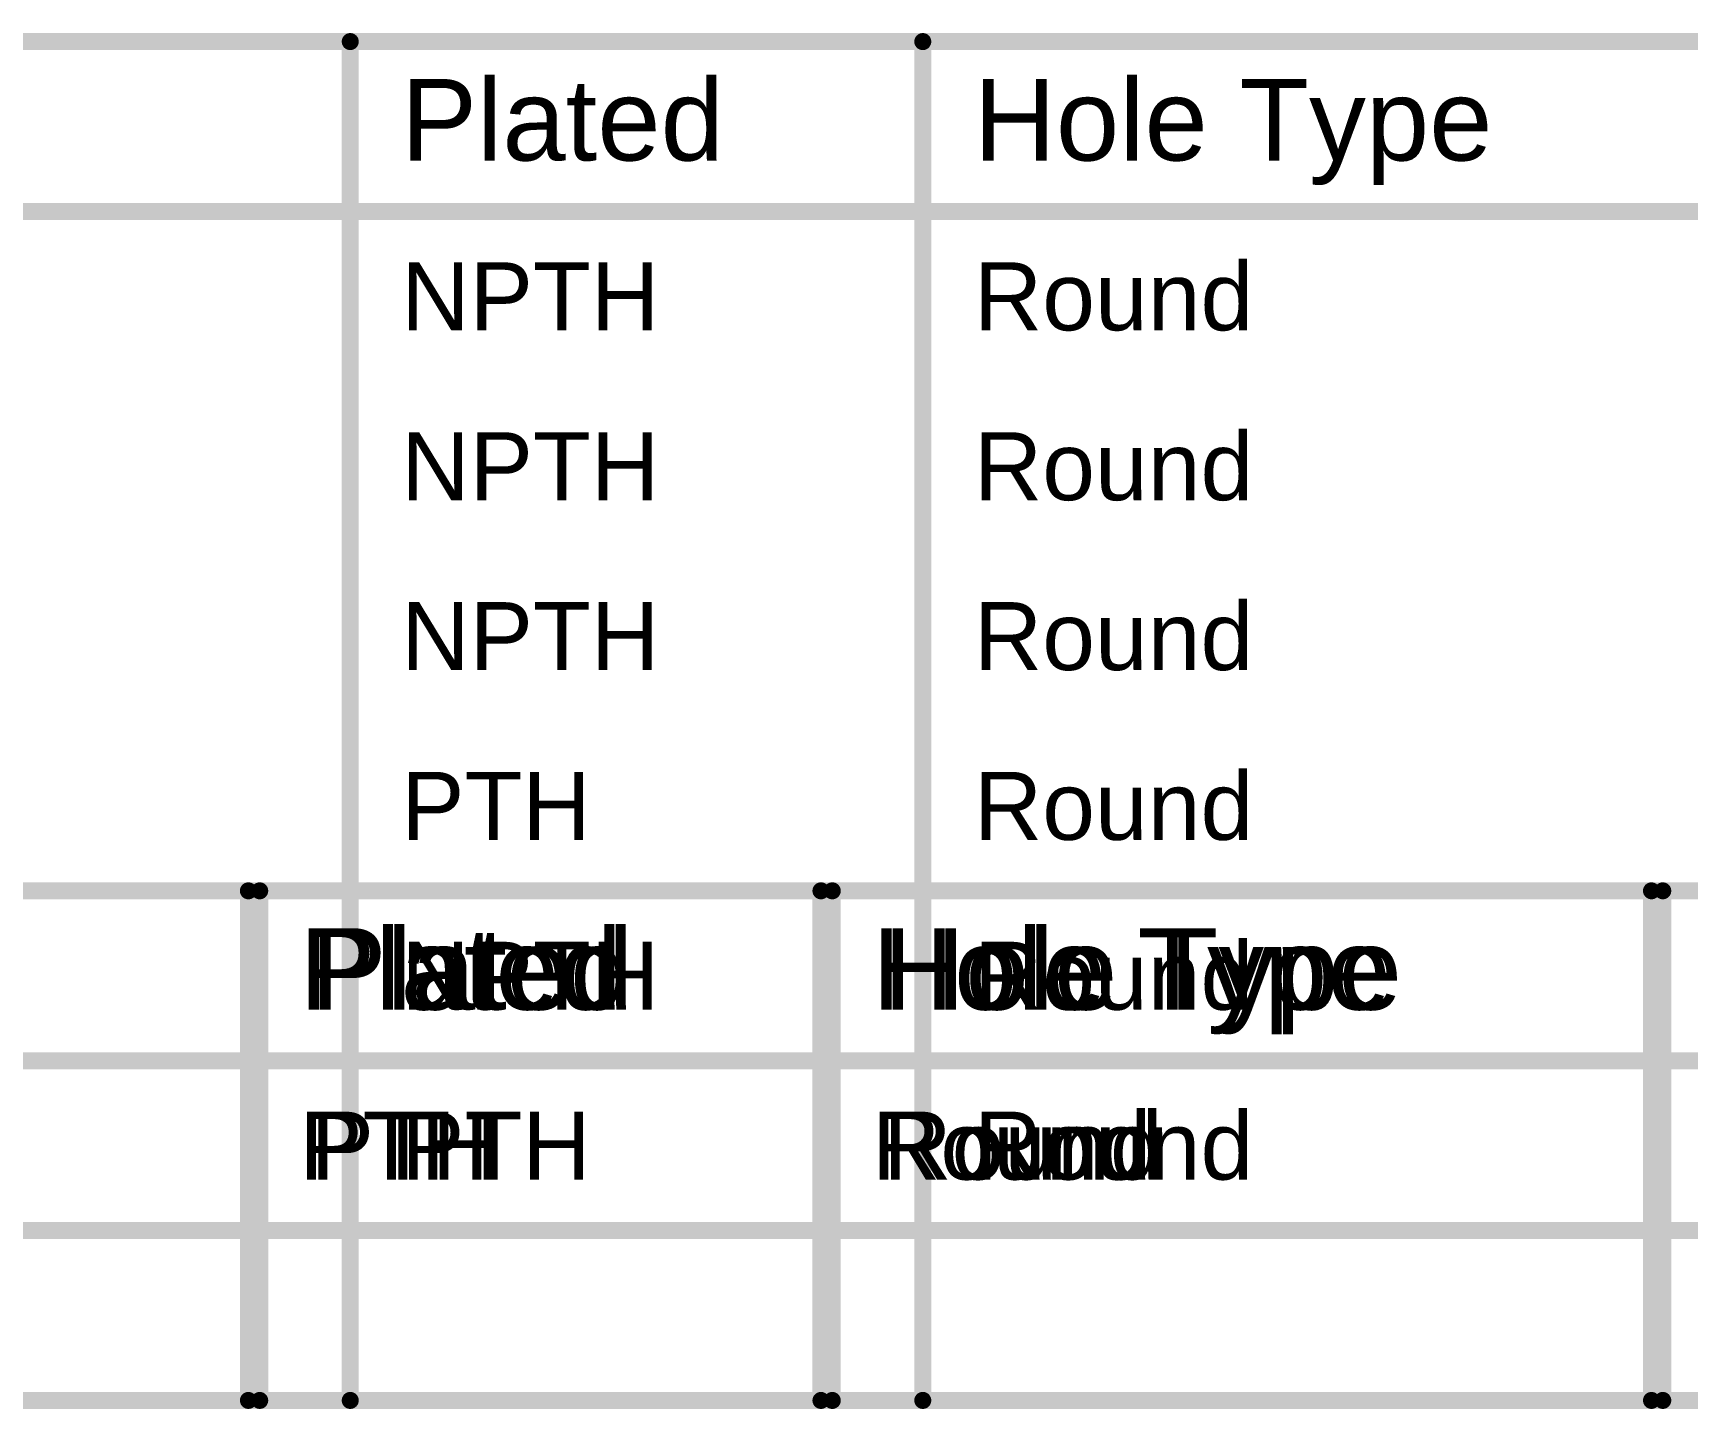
# Model space of a CAD drawing. Header units: inches. Extents: x -35 to 304, y -8 to 63.
# Drawn here: x 86.07 to 123.21, y -8.13 to 22.73 of the extents above; entities that cross this region are included whole.
import ezdxf

# ---------------------------------------------------------------- set-up
doc = ezdxf.new("R2010")
doc.units = ezdxf.units.IN
doc.layers.add('Drill Drawing', color=1, linetype='Continuous')
doc.styles.add('Arial', font='', dxfattribs={"height": 0.2})
doc.styles.get('Arial').set_extended_font_data('Arial')

msp = doc.modelspace()

# ---------------------------------------------------------------- linework, layer by layer
at = {"layer": 'Drill Drawing'}
for points in [[(37.554, 22.543, 0.381, 0.381, 0), (303.774, 22.543, 0.381, 0.381, 0)], [(93.19, -7.938, 0.381, 0.381, 0), (93.19, 22.543, 0.381, 0.381, 0)], [(106.04, -7.938, 0.381, 0.381, 0), (106.04, 22.543, 0.381, 0.381, 0)], [(37.554, 18.733, 0.381, 0.381, 0), (303.774, 18.733, 0.381, 0.381, 0)], [(37.554, 3.493, 0.381, 0.381, 0), (298.442, 3.493, 0.381, 0.381, 0)], [(37.554, 3.493, 0.381, 0.381, 0), (294.887, 3.493, 0.381, 0.381, 0)], [(37.554, 3.493, 0.381, 0.381, 0), (298.442, 3.493, 0.381, 0.381, 0)], [(37.554, 3.493, 0.381, 0.381, 0), (294.633, 3.493, 0.381, 0.381, 0)], [(90.905, -7.938, 0.381, 0.381, 0), (90.905, 3.493, 0.381, 0.381, 0)], [(90.905, -7.938, 0.381, 0.381, 0), (90.905, 3.493, 0.381, 0.381, 0)], [(90.905, -7.938, 0.381, 0.381, 0), (90.905, 3.493, 0.381, 0.381, 0)], [(91.159, -7.938, 0.381, 0.381, 0), (91.159, 3.493, 0.381, 0.381, 0)], [(103.754, -7.938, 0.381, 0.381, 0), (103.754, 3.493, 0.381, 0.381, 0)], [(103.754, -7.938, 0.381, 0.381, 0), (103.754, 3.493, 0.381, 0.381, 0)], [(103.754, -7.938, 0.381, 0.381, 0), (103.754, 3.493, 0.381, 0.381, 0)], [(104.008, -7.938, 0.381, 0.381, 0), (104.008, 3.493, 0.381, 0.381, 0)], [(122.393, -7.938, 0.381, 0.381, 0), (122.393, 3.493, 0.381, 0.381, 0)], [(122.393, -7.938, 0.381, 0.381, 0), (122.393, 3.493, 0.381, 0.381, 0)], [(122.393, -7.938, 0.381, 0.381, 0), (122.393, 3.493, 0.381, 0.381, 0)], [(122.647, -7.938, 0.381, 0.381, 0), (122.647, 3.493, 0.381, 0.381, 0)], [(37.554, -0.318, 0.381, 0.381, 0), (298.442, -0.318, 0.381, 0.381, 0)], [(37.554, -0.318, 0.381, 0.381, 0), (294.887, -0.318, 0.381, 0.381, 0)], [(37.554, -0.318, 0.381, 0.381, 0), (298.442, -0.318, 0.381, 0.381, 0)], [(37.554, -0.318, 0.381, 0.381, 0), (294.633, -0.318, 0.381, 0.381, 0)], [(37.554, -4.128, 0.381, 0.381, 0), (298.442, -4.128, 0.381, 0.381, 0)], [(37.554, -4.128, 0.381, 0.381, 0), (294.887, -4.128, 0.381, 0.381, 0)], [(37.554, -4.128, 0.381, 0.381, 0), (298.442, -4.128, 0.381, 0.381, 0)], [(37.554, -4.128, 0.381, 0.381, 0), (294.633, -4.128, 0.381, 0.381, 0)], [(37.554, -4.128, 0.381, 0.381, 0), (303.774, -4.128, 0.381, 0.381, 0)], [(37.554, -7.938, 0.381, 0.381, 0), (298.442, -7.938, 0.381, 0.381, 0)], [(37.554, -7.938, 0.381, 0.381, 0), (294.887, -7.938, 0.381, 0.381, 0)], [(37.554, -7.938, 0.381, 0.381, 0), (298.442, -7.938, 0.381, 0.381, 0)], [(37.554, -7.938, 0.381, 0.381, 0), (294.633, -7.938, 0.381, 0.381, 0)], [(37.554, -7.938, 0.381, 0.381, 0), (303.774, -7.938, 0.381, 0.381, 0)]]:
    msp.add_lwpolyline(points, format="xyseb", dxfattribs=at)
for points in [[(93.095, 22.543, 0.191, 0.191, 1), (93.286, 22.543, 0.191, 0.191, 1)], [(105.944, 22.543, 0.191, 0.191, 1), (106.135, 22.543, 0.191, 0.191, 1)], [(90.81, 3.493, 0.191, 0.191, 1), (91, 3.493, 0.191, 0.191, 1)], [(90.81, 3.493, 0.191, 0.191, 1), (91, 3.493, 0.191, 0.191, 1)], [(90.81, 3.493, 0.191, 0.191, 1), (91, 3.493, 0.191, 0.191, 1)], [(91.064, 3.493, 0.191, 0.191, 1), (91.254, 3.493, 0.191, 0.191, 1)], [(103.659, 3.493, 0.191, 0.191, 1), (103.85, 3.493, 0.191, 0.191, 1)], [(103.659, 3.493, 0.191, 0.191, 1), (103.85, 3.493, 0.191, 0.191, 1)], [(103.659, 3.493, 0.191, 0.191, 1), (103.85, 3.493, 0.191, 0.191, 1)], [(103.913, 3.493, 0.191, 0.191, 1), (104.104, 3.493, 0.191, 0.191, 1)], [(122.298, 3.493, 0.191, 0.191, 1), (122.488, 3.493, 0.191, 0.191, 1)], [(122.298, 3.493, 0.191, 0.191, 1), (122.488, 3.493, 0.191, 0.191, 1)], [(122.298, 3.493, 0.191, 0.191, 1), (122.488, 3.493, 0.191, 0.191, 1)], [(122.552, 3.493, 0.191, 0.191, 1), (122.742, 3.493, 0.191, 0.191, 1)], [(90.81, -7.938, 0.191, 0.191, 1), (91, -7.938, 0.191, 0.191, 1)], [(90.81, -7.938, 0.191, 0.191, 1), (91, -7.938, 0.191, 0.191, 1)], [(90.81, -7.938, 0.191, 0.191, 1), (91, -7.938, 0.191, 0.191, 1)], [(91.064, -7.938, 0.191, 0.191, 1), (91.254, -7.938, 0.191, 0.191, 1)], [(93.095, -7.938, 0.191, 0.191, 1), (93.286, -7.938, 0.191, 0.191, 1)], [(103.659, -7.938, 0.191, 0.191, 1), (103.85, -7.938, 0.191, 0.191, 1)], [(103.659, -7.938, 0.191, 0.191, 1), (103.85, -7.938, 0.191, 0.191, 1)], [(103.659, -7.938, 0.191, 0.191, 1), (103.85, -7.938, 0.191, 0.191, 1)], [(103.913, -7.938, 0.191, 0.191, 1), (104.104, -7.938, 0.191, 0.191, 1)], [(105.944, -7.938, 0.191, 0.191, 1), (106.135, -7.938, 0.191, 0.191, 1)], [(122.298, -7.938, 0.191, 0.191, 1), (122.488, -7.938, 0.191, 0.191, 1)], [(122.298, -7.938, 0.191, 0.191, 1), (122.488, -7.938, 0.191, 0.191, 1)], [(122.298, -7.938, 0.191, 0.191, 1), (122.488, -7.938, 0.191, 0.191, 1)], [(122.552, -7.938, 0.191, 0.191, 1), (122.742, -7.938, 0.191, 0.191, 1)]]:
    msp.add_lwpolyline(points, format="xyseb", close=True, dxfattribs=at)

# ---------------------------------------------------------------- texts
at = {"layer": 'Drill Drawing', "style": 'Arial'}
for s, height, p in [('Plated', 1.8288, (94.333, 19.875)), ('Hole Type', 1.8288, (107.183, 19.875)), ('NPTH', 1.524, (94.333, 16.066)), ('Round', 1.524, (107.183, 16.066)), ('NPTH', 1.524, (94.333, 12.255)), ('Round', 1.524, (107.183, 12.255)), ('Round', 1.524, (107.183, 8.445)), ('NPTH', 1.524, (94.333, 8.445)), ('PTH', 1.524, (94.333, 4.636)), ('Round', 1.524, (107.183, 4.636)), ('Plated', 1.8288, (92.048, 0.826)), ('Plated', 1.8288, (92.048, 0.826)), ('Plated', 1.8288, (92.048, 0.826)), ('Plated', 1.8288, (92.302, 0.826)), ('Hole Type', 1.8288, (104.897, 0.826)), ('Hole Type', 1.8288, (104.897, 0.826)), ('Hole Type', 1.8288, (104.897, 0.826)), ('Hole Type', 1.8288, (105.151, 0.826)), ('NPTH', 1.524, (94.333, 0.826)), ('Round', 1.524, (107.183, 0.826)), ('PTH', 1.524, (92.048, -2.985)), ('PTH', 1.524, (92.048, -2.985)), ('PTH', 1.524, (92.048, -2.985)), ('PTH', 1.524, (92.302, -2.985)), ('PTH', 1.524, (94.333, -2.985)), ('Round', 1.524, (104.897, -2.985)), ('Round', 1.524, (104.897, -2.985)), ('Round', 1.524, (104.897, -2.985)), ('Round', 1.524, (105.151, -2.985)), ('Round', 1.524, (107.183, -2.985))]:
    msp.add_text(s, height=height, dxfattribs=at).set_placement(p)

doc.saveas('drawing.dxf')
